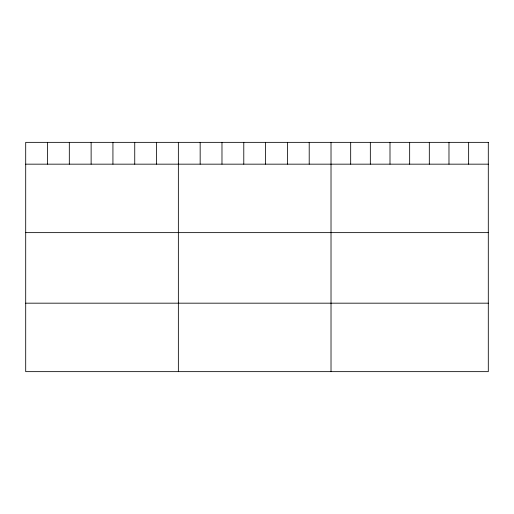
<?xml version="1.0" encoding="UTF-8"?>
<svg xmlns="http://www.w3.org/2000/svg" width="514" height="514" viewBox="0 0 514 514"><rect width="100%" height="100%" fill="white"/><g stroke="black" fill="none" stroke-linecap="round" stroke-linejoin="round"><path stroke-width="0.77" d="M25.7 164.165L488.3 164.165M25.7 232.636L488.3 232.636M25.7 303.176L488.3 303.176M468.639 142.352L468.639 164.165M448.979 142.352L448.979 164.165M429.319 142.352L429.319 164.165M409.658 142.352L409.658 164.165M389.998 142.352L389.998 164.165M370.337 142.352L370.337 164.165M350.676 142.352L350.676 164.165M331.016 142.352L331.016 371.648M309.21 142.352L309.21 164.165M287.397 142.352L287.397 164.165M265.59 142.352L265.59 164.165M243.784 142.352L243.784 164.165M221.977 142.352L221.977 164.165M200.164 142.352L200.164 164.165M178.358 142.352L178.358 371.648M156.552 142.352L156.552 164.165M134.739 142.352L134.739 164.165M112.932 142.352L112.932 164.165M91.126 142.352L91.126 164.165M69.319 142.352L69.319 164.165M47.506 142.352L47.506 164.165M488.3 142.352L25.7 142.352L25.7 371.648L488.3 371.648L488.3 142.352"/></g></svg>
